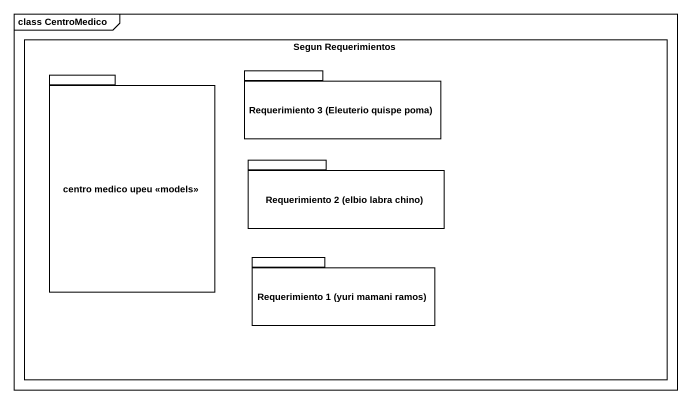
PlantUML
@startuml
mainframe class CentroMedico
rectangle "Segun Requerimientos" as Segun_Requerimientos {
  package "centro medico upeu <<models>>" as centro_medico_upeu_models {
  }
  package "Requerimiento 3 (Eleuterio quispe poma)" as Requerimiento_3_Eleuterio {
  }
  package "Requerimiento 2 (elbio labra chino)" as Requerimiento_2_elbio_labra {
  }
  package "Requerimiento 1 (yuri mamani ramos)" as Requerimiento_1_yuri_mamani {
  }
}
@enduml
